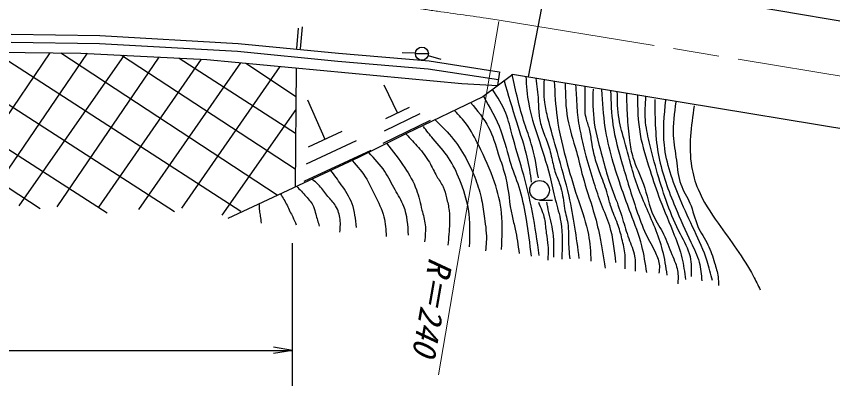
# Model space of a CAD drawing. Units: millimetres, scale not verified. Extents: x 40000 to 680000, y 20000 to 380000.
# Drawn here: x 301332 to 363711, y 240390 to 268605 of the extents above; entities that cross this region are included whole.
import ezdxf
from ezdxf.enums import TextEntityAlignment as Align

# ---------------------------------------------------------------- set-up
doc = ezdxf.new("R2010")
doc.units = ezdxf.units.MM
doc.header["$LTSCALE"] = 1000
doc.linetypes.add('CHAIN', pattern=[18.5, 12, -1.5, 3.5, -1.5])
for name, color, linetype, lineweight in [('M-BGD', 7, 'Continuous', 25), ('M-BMK', 2, 'CHAIN', 13), ('M-STR-HTXT', 7, 'Continuous', 13), ('M-STR-STR3', 7, 'Continuous', 25)]:
    doc.layers.add(name, color=color, linetype=linetype, lineweight=lineweight)
doc.styles.add('ＭＳ ゴシック', font='')
doc.styles.get('ＭＳ ゴシック').set_extended_font_data('MS Gothic')

msp = doc.modelspace()

# ---------------------------------------------------------------- linework, layer by layer
at = {"layer": 'M-BGD'}
for p, q in [((342011, 272048), (340438, 263980)), ((342011, 272048), (433204, 256521)), ((322756, 266136), (322892, 267705)), ((323055, 266110), (323202, 267806)), ((300949, 267236), (307722, 267133)), ((307722, 267133), (318291, 266538)), ((300945, 266636), (307700, 266533)), ((307700, 266533), (318245, 265940)), ((318291, 266538), (325957, 265790)), ((294526, 265864), (313413, 253685)), ((295534, 265896), (306253, 265797)), ((303905, 265807), (295966, 254184)), ((306757, 265783), (298676, 253970)), ((299698, 265855), (318499, 253732)), ((304744, 265811), (321267, 254961)), ((306253, 265797), (315879, 265301)), ((318245, 265940), (325902, 265192)), ((325957, 265790), (332882, 265195)), ((331823, 265779), (330823, 265809)), ((331823, 265755), (332823, 265755)), ((285395, 265570), (303144, 253923)), ((289447, 265701), (308279, 253590)), ((309573, 265626), (301528, 254137)), ((304452, 254041), (312256, 265488)), ((315457, 265341), (307613, 254018)), ((309374, 265636), (322643, 256958)), ((313781, 265409), (322665, 259690)), ((315879, 265301), (335381, 263465)), ((325902, 265192), (332811, 264599)), ((332803, 265619), (333763, 265329)), ((332882, 265195), (338228, 264371)), ((318466, 265057), (310679, 253851)), ((321477, 264774), (313959, 253946)), ((318860, 265020), (322659, 262503)), ((322703, 264658), (322632, 255552)), ((332811, 264599), (338188, 263780)), ((339273, 264171), (336984, 262466)), ((338116, 263310), (338278, 264363)), ((339240, 264177), (431588, 248989)), ((329403, 263379), (330453, 261219)), ((335381, 263465), (338116, 263310)), ((323583, 262229), (324913, 259219)), ((336984, 262466), (331157, 259657)), ((322679, 261475), (317026, 253423)), ((331353, 261649), (329543, 260779)), ((332153, 261149), (329443, 259839)), ((332953, 260639), (329333, 258899)), ((326193, 259809), (323633, 258619)), ((331157, 259657), (327488, 257822)), ((327313, 259089), (323473, 257299)), ((328423, 258359), (323313, 255979)), ((327488, 257822), (317505, 253156)), ((341311, 254564), (342311, 254564))]:
    msp.add_line(p, q, dxfattribs=at)
for centre, radius in [((332323, 265755), 500), ((341311, 255314), 750)]:
    msp.add_circle(centre, radius, dxfattribs=at)
for points, knots in [([(341221, 256279), (341077, 257153), (340933, 258026), (340684, 258871), (340532, 259390), (340339, 259898), (340170, 260413), (339767, 261643), (339498, 262911), (339229, 264179)], [0, 0, 0, 0, 1, 1, 1, 2, 2, 2, 3, 3, 3, 3]), ([(340267, 264008), (340313, 263304), (340359, 262600), (340483, 261910), (340635, 261068), (340905, 260248), (341176, 259430), (341507, 258429), (341840, 257432), (342092, 256413), (342240, 255813), (342361, 255205), (342517, 254604), (342663, 254037), (342842, 253477), (342941, 252905), (343104, 251971), (343056, 251008), (343008, 250045)], [0, 0, 0, 0, 1, 1, 1, 2, 2, 2, 3, 3, 3, 4, 4, 4, 5, 5, 5, 6, 6, 6, 6]), ([(341036, 263881), (341107, 263315), (341177, 262748), (341209, 262178), (341230, 261821), (341235, 261462), (341276, 261106), (341319, 260742), (341398, 260382), (341511, 260033), (341640, 259636), (341811, 259254), (341947, 258860), (342086, 258456), (342187, 258038), (342282, 257620), (342369, 257236), (342452, 256851), (342584, 256480), (342700, 256154), (342854, 255838), (342952, 255508), (343103, 255001), (343123, 254459), (343220, 253933), (343302, 253494), (343437, 253065), (343488, 252626), (343530, 252273), (343516, 251912), (343522, 251553), (343530, 251059), (343576, 250569), (343623, 250079)], [0, 0, 0, 0, 1, 1, 1, 2, 2, 2, 3, 3, 3, 4, 4, 4, 5, 5, 5, 6, 6, 6, 7, 7, 7, 8, 8, 8, 9, 9, 9, 10, 10, 10, 11, 11, 11, 11]), ([(338609, 263677), (338911, 262631), (339213, 261586), (339545, 260547), (339831, 259650), (340140, 258759), (340349, 257843), (340492, 257218), (340588, 256581), (340684, 255944)], [0, 0, 0, 0, 1, 1, 1, 2, 2, 2, 3, 3, 3, 3]), ([(344349, 250112), (344135, 251708), (343920, 253305), (343567, 254872), (343314, 255992), (342990, 257097), (342673, 258201), (342424, 259069), (342179, 259937), (341958, 260815), (341858, 261214), (341762, 261616), (341712, 262022), (341641, 262600), (341663, 263187), (341685, 263775)], [0, 0, 0, 0, 1, 1, 1, 2, 2, 2, 3, 3, 3, 4, 4, 4, 5, 5, 5, 5]), ([(342432, 263652), (342479, 262725), (342527, 261799), (342651, 260882), (342813, 259682), (343108, 258499), (343433, 257330), (343700, 256369), (343988, 255418), (344304, 254469), (344582, 253635), (344882, 252803), (345041, 251945), (345165, 251277), (345204, 250594), (345243, 249911)], [0, 0, 0, 0, 1, 1, 1, 2, 2, 2, 3, 3, 3, 4, 4, 4, 5, 5, 5, 5]), ([(343276, 263497), (343286, 262587), (343296, 261677), (343455, 260793), (343607, 259947), (343896, 259125), (344125, 258290), (344301, 257652), (344443, 257006), (344617, 256369), (344857, 255490), (345161, 254629), (345421, 253754), (345615, 253106), (345784, 252451), (345913, 251788), (345988, 251402), (346048, 251014), (346114, 250626), (346185, 250208), (346261, 249792), (346337, 249375)], [0, 0, 0, 0, 1, 1, 1, 2, 2, 2, 3, 3, 3, 4, 4, 4, 5, 5, 5, 6, 6, 6, 7, 7, 7, 7]), ([(347142, 249799), (347047, 250747), (346952, 251695), (346673, 252592), (346500, 253146), (346258, 253680), (346047, 254224), (345839, 254760), (345661, 255307), (345488, 255855), (345274, 256536), (345066, 257220), (344885, 257911), (344736, 258480), (344604, 259054), (344483, 259631), (344368, 260178), (344263, 260729), (344215, 261285), (344178, 261708), (344173, 262134), (344148, 262558), (344131, 262833), (344106, 263107), (344081, 263381)], [0, 0, 0, 0, 1, 1, 1, 2, 2, 2, 3, 3, 3, 4, 4, 4, 5, 5, 5, 6, 6, 6, 7, 7, 7, 8, 8, 8, 8]), ([(341288, 250336), (341136, 251434), (340983, 252532), (340774, 253620), (340563, 254711), (340295, 255792), (339992, 256860), (339740, 257746), (339464, 258623), (339232, 259519), (339085, 260085), (338957, 260659), (338740, 261195), (338482, 261836), (338099, 262424), (337717, 263012)], [0, 0, 0, 0, 1, 1, 1, 2, 2, 2, 3, 3, 3, 4, 4, 4, 5, 5, 5, 5]), ([(347846, 249308), (347861, 249667), (347875, 250025), (347846, 250380), (347811, 250798), (347714, 251211), (347611, 251620), (347514, 252006), (347412, 252389), (347276, 252760), (347119, 253188), (346915, 253601), (346773, 254034), (346668, 254353), (346597, 254682), (346505, 255006), (346366, 255495), (346181, 255970), (346002, 256447), (345857, 256834), (345717, 257224), (345600, 257620), (345468, 258070), (345366, 258529), (345298, 258994), (345249, 259331), (345218, 259672), (345131, 260000), (345053, 260293), (344930, 260577), (344863, 260871), (344761, 261315), (344787, 261784), (344796, 262245), (344802, 262572), (344799, 262894), (344796, 263217)], [0, 0, 0, 0, 1, 1, 1, 2, 2, 2, 3, 3, 3, 4, 4, 4, 5, 5, 5, 6, 6, 6, 7, 7, 7, 8, 8, 8, 9, 9, 9, 10, 10, 10, 11, 11, 11, 12, 12, 12, 12]), ([(345399, 263050), (345386, 262188), (345373, 261325), (345488, 260480), (345611, 259582), (345877, 258704), (346114, 257821), (346283, 257191), (346438, 256558), (346650, 255944), (346780, 255568), (346932, 255199), (347075, 254827), (347289, 254268), (347482, 253701), (347656, 253129), (347807, 252629), (347943, 252126), (348125, 251632), (348289, 251187), (348489, 250750), (348572, 250291), (348640, 249914), (348628, 249521), (348617, 249129)], [0, 0, 0, 0, 1, 1, 1, 2, 2, 2, 3, 3, 3, 4, 4, 4, 5, 5, 5, 6, 6, 6, 7, 7, 7, 8, 8, 8, 8]), ([(349510, 249040), (349406, 249723), (349301, 250407), (349131, 251073), (348914, 251918), (348592, 252735), (348281, 253553), (348051, 254162), (347826, 254771), (347611, 255386), (347070, 256930), (346583, 258509), (346337, 260123), (346192, 261075), (346131, 262040), (346069, 263005)], [0, 0, 0, 0, 1, 1, 1, 2, 2, 2, 3, 3, 3, 4, 4, 4, 5, 5, 5, 5]), ([(346740, 262916), (346767, 262047), (346795, 261179), (346918, 260324), (347065, 259311), (347346, 258316), (347633, 257330), (347979, 256145), (348334, 254970), (348728, 253799), (348938, 253176), (349159, 252553), (349443, 251967), (349676, 251487), (349951, 251031), (350181, 250537), (350327, 250222), (350455, 249892), (350471, 249554), (350480, 249362), (350453, 249167), (350427, 248973)], [0, 0, 0, 0, 1, 1, 1, 2, 2, 2, 3, 3, 3, 4, 4, 4, 5, 5, 5, 6, 6, 6, 7, 7, 7, 7]), ([(351075, 248839), (350975, 249469), (350876, 250100), (350717, 250716), (350566, 251301), (350362, 251873), (350136, 252436), (349694, 253538), (349169, 254605), (348773, 255721), (348568, 256300), (348397, 256892), (348237, 257486), (348102, 257985), (347974, 258484), (347835, 258983), (347669, 259576), (347488, 260167), (347388, 260771), (347274, 261456), (347263, 262158), (347253, 262859)], [0, 0, 0, 0, 1, 1, 1, 2, 2, 2, 3, 3, 3, 4, 4, 4, 5, 5, 5, 6, 6, 6, 7, 7, 7, 7]), ([(347946, 262715), (347964, 262144), (347983, 261574), (348013, 261005), (348047, 260378), (348096, 259752), (348181, 259128), (348241, 258686), (348320, 258245), (348449, 257821), (348661, 257123), (349010, 256470), (349253, 255777), (349534, 254978), (349673, 254126), (350024, 253363), (350247, 252880), (350555, 252434), (350795, 251956), (351045, 251459), (351221, 250928), (351432, 250414), (351523, 250191), (351621, 249972), (351700, 249744), (351824, 249388), (351905, 249012), (351901, 248637), (351900, 248481), (351884, 248325), (351868, 248168)], [0, 0, 0, 0, 1, 1, 1, 2, 2, 2, 3, 3, 3, 4, 4, 4, 5, 5, 5, 6, 6, 6, 7, 7, 7, 8, 8, 8, 9, 9, 9, 10, 10, 10, 10]), ([(336040, 262011), (336554, 261410), (337068, 260809), (337422, 260123), (337746, 259495), (337937, 258796), (338159, 258112), (338363, 257484), (338592, 256869), (338740, 256235), (338960, 255291), (339000, 254303), (339210, 253352), (339284, 253015), (339379, 252683), (339455, 252347), (339594, 251737), (339670, 251115), (339746, 250492)], [0, 0, 0, 0, 1, 1, 1, 2, 2, 2, 3, 3, 3, 4, 4, 4, 5, 5, 5, 6, 6, 6, 6]), ([(337035, 262504), (337522, 261641), (338008, 260779), (338350, 259860), (338659, 259030), (338850, 258154), (339124, 257306), (339339, 256641), (339605, 255993), (339805, 255325), (340024, 254593), (340164, 253838), (340285, 253081), (340433, 252153), (340552, 251224), (340672, 250295)], [0, 0, 0, 0, 1, 1, 1, 2, 2, 2, 3, 3, 3, 4, 4, 4, 5, 5, 5, 5]), ([(348786, 262607), (348806, 261599), (348826, 260592), (348996, 259609), (349159, 258669), (349460, 257752), (349756, 256838), (350000, 256087), (350240, 255339), (350516, 254604), (350857, 253695), (351251, 252806), (351611, 251900), (351837, 251329), (352050, 250751), (352192, 250157), (352321, 249615), (352390, 249059), (352460, 248503)], [0, 0, 0, 0, 1, 1, 1, 2, 2, 2, 3, 3, 3, 4, 4, 4, 5, 5, 5, 6, 6, 6, 6]), ([(352929, 248727), (352939, 249235), (352949, 249744), (352840, 250224), (352702, 250832), (352373, 251395), (352080, 251967), (351320, 253448), (350794, 254998), (350337, 256570), (350101, 257382), (349884, 258200), (349689, 259028), (349559, 259582), (349439, 260140), (349399, 260704), (349357, 261288), (349400, 261879), (349443, 262469)], [0, 0, 0, 0, 1, 1, 1, 2, 2, 2, 3, 3, 3, 4, 4, 4, 5, 5, 5, 6, 6, 6, 6]), ([(350114, 262245), (350130, 260771), (350146, 259296), (350427, 257866), (350684, 256556), (351163, 255285), (351678, 254045), (352057, 253132), (352455, 252237), (352884, 251341), (353123, 250844), (353370, 250347), (353510, 249822), (353633, 249360), (353672, 248876), (353711, 248392)], [0, 0, 0, 0, 1, 1, 1, 2, 2, 2, 3, 3, 3, 4, 4, 4, 5, 5, 5, 5]), ([(354516, 248414), (354393, 248917), (354271, 249420), (354113, 249911), (353858, 250708), (353509, 251474), (353153, 252235), (352780, 253030), (352398, 253819), (352058, 254626), (351771, 255305), (351513, 255996), (351298, 256704), (351093, 257377), (350927, 258065), (350851, 258760), (350727, 259896), (350845, 261048), (350963, 262201)], [0, 0, 0, 0, 1, 1, 1, 2, 2, 2, 3, 3, 3, 4, 4, 4, 5, 5, 5, 6, 6, 6, 6]), ([(351734, 262078), (351611, 261215), (351488, 260352), (351533, 259497), (351565, 258872), (351686, 258252), (351767, 257620), (351847, 256994), (351888, 256356), (352102, 255777), (352286, 255281), (352597, 254828), (352806, 254335), (353051, 253759), (353158, 253128), (353409, 252559), (353625, 252072), (353945, 251631), (354180, 251151), (354394, 250714), (354537, 250246), (354683, 249777), (354793, 249423), (354906, 249069), (354951, 248705), (354979, 248483), (354982, 248259), (354985, 248034)], [0, 0, 0, 0, 1, 1, 1, 2, 2, 2, 3, 3, 3, 4, 4, 4, 5, 5, 5, 6, 6, 6, 7, 7, 7, 8, 8, 8, 9, 9, 9, 9]), ([(338405, 250805), (338453, 251732), (338500, 252658), (338405, 253576), (338322, 254380), (338129, 255176), (337869, 255944), (337544, 256906), (337114, 257824), (336662, 258737), (336383, 259302), (336095, 259866), (335724, 260368), (335461, 260724), (335157, 261049), (334852, 261374)], [0, 0, 0, 0, 1, 1, 1, 2, 2, 2, 3, 3, 3, 4, 4, 4, 5, 5, 5, 5]), ([(353130, 261776), (352905, 260215), (352679, 258655), (352929, 257128), (353025, 256541), (353192, 255959), (353421, 255408), (353809, 254472), (354375, 253625), (354962, 252794), (355898, 251470), (356885, 250190), (357644, 248772), (357832, 248420), (358006, 248059), (358180, 247699)], [0, 0, 0, 0, 1, 1, 1, 2, 2, 2, 3, 3, 3, 4, 4, 4, 5, 5, 5, 5]), ([(335970, 250984), (336004, 251954), (336038, 252924), (335880, 253866), (335753, 254628), (335500, 255372), (335210, 256101), (334974, 256694), (334713, 257277), (334361, 257799), (334013, 258314), (333577, 258770), (333177, 259251), (332921, 259557), (332680, 259874), (332439, 260190)], [0, 0, 0, 0, 1, 1, 1, 2, 2, 2, 3, 3, 3, 4, 4, 4, 5, 5, 5, 5]), ([(333355, 260681), (333838, 260207), (334320, 259733), (334741, 259206), (335144, 258702), (335490, 258149), (335791, 257575), (336038, 257105), (336255, 256621), (336439, 256123), (336625, 255621), (336777, 255104), (336886, 254581), (336982, 254116), (337045, 253646), (337109, 253173), (337191, 252572), (337275, 251966), (337243, 251364), (337232, 251140), (337204, 250917), (337176, 250693)], [0, 0, 0, 0, 1, 1, 1, 2, 2, 2, 3, 3, 3, 4, 4, 4, 5, 5, 5, 6, 6, 6, 7, 7, 7, 7]), ([(331121, 259597), (331439, 259268), (331758, 258939), (332059, 258592), (332369, 258235), (332661, 257859), (332897, 257452), (333100, 257103), (333262, 256730), (333467, 256380), (333624, 256111), (333807, 255856), (333936, 255575), (334058, 255311), (334132, 255024), (334204, 254738), (334286, 254415), (334365, 254093), (334405, 253766), (334445, 253445), (334449, 253118), (334439, 252794), (334421, 252232), (334363, 251675), (334305, 251118)], [0, 0, 0, 0, 1, 1, 1, 2, 2, 2, 3, 3, 3, 4, 4, 4, 5, 5, 5, 6, 6, 6, 7, 7, 7, 8, 8, 8, 8]), ([(329624, 258916), (330100, 258303), (330576, 257690), (331009, 257039), (331362, 256509), (331687, 255955), (331903, 255363), (332087, 254858), (332192, 254326), (332327, 253799), (332423, 253427), (332533, 253058), (332573, 252682), (332619, 252256), (332574, 251821), (332529, 251386)], [0, 0, 0, 0, 1, 1, 1, 2, 2, 2, 3, 3, 3, 4, 4, 4, 5, 5, 5, 5]), ([(331300, 251877), (331254, 252640), (331209, 253402), (330942, 254090), (330771, 254531), (330508, 254941), (330272, 255363), (330011, 255830), (329782, 256310), (329490, 256749), (329140, 257273), (328701, 257737), (328261, 258201)], [0, 0, 0, 0, 1, 1, 1, 2, 2, 2, 3, 3, 3, 4, 4, 4, 4]), ([(327009, 257575), (327403, 257124), (327796, 256672), (328104, 256168), (328342, 255778), (328529, 255356), (328730, 254939), (328991, 254396), (329275, 253858), (329423, 253285), (329547, 252803), (329574, 252296), (329601, 251788)], [0, 0, 0, 0, 1, 1, 1, 2, 2, 2, 3, 3, 3, 4, 4, 4, 4]), ([(327322, 252481), (327260, 253101), (327197, 253721), (326987, 254291), (326796, 254808), (326484, 255285), (326160, 255743), (325897, 256116), (325627, 256477), (325356, 256838)], [0, 0, 0, 0, 1, 1, 1, 2, 2, 2, 3, 3, 3, 3]), ([(326060, 252123), (326088, 252494), (326117, 252864), (326060, 253229), (326004, 253587), (325865, 253939), (325658, 254235), (325480, 254488), (325252, 254700), (325054, 254939), (324836, 255203), (324655, 255499), (324417, 255743), (324275, 255890), (324111, 256018), (323948, 256145)], [0, 0, 0, 0, 1, 1, 1, 2, 2, 2, 3, 3, 3, 4, 4, 4, 5, 5, 5, 5]), ([(322742, 255631), (322989, 255375), (323236, 255118), (323479, 254849), (323696, 254609), (323910, 254358), (324038, 254067), (324118, 253883), (324165, 253684), (324216, 253486), (324297, 253177), (324391, 252873), (324484, 252570)], [0, 0, 0, 0, 1, 1, 1, 2, 2, 2, 3, 3, 3, 4, 4, 4, 4]), ([(321524, 255035), (321695, 254751), (321866, 254467), (322016, 254171), (322095, 254017), (322167, 253859), (322243, 253704), (322312, 253564), (322383, 253425), (322450, 253284), (322545, 253083), (322631, 252877), (322718, 252672)], [0, 0, 0, 0, 1, 1, 1, 2, 2, 2, 3, 3, 3, 4, 4, 4, 4]), ([(319882, 254224), (319884, 254067), (319887, 253910), (319904, 253754), (319920, 253612), (319948, 253471), (319971, 253330), (319998, 253159), (320018, 252988), (320038, 252816)], [0, 0, 0, 0, 1, 1, 1, 2, 2, 2, 3, 3, 3, 3]), ([(341221, 254402), (341409, 253985), (341597, 253568), (341690, 253129), (341765, 252772), (341776, 252400), (341824, 252034), (341865, 251719), (341932, 251409), (341958, 251095), (341989, 250726), (341962, 250352), (341936, 249978)], [0, 0, 0, 0, 1, 1, 1, 2, 2, 2, 3, 3, 3, 4, 4, 4, 4]), ([(342405, 250202), (342415, 250915), (342425, 251628), (342315, 252324), (342225, 252902), (342052, 253469), (341936, 254045), (341912, 254164), (341890, 254283), (341869, 254402)], [0, 0, 0, 0, 1, 1, 1, 2, 2, 2, 3, 3, 3, 3])]:
    msp.add_open_spline(points, degree=3, knots=knots, dxfattribs=at)
at = {"layer": 'M-BMK'}
msp.add_line((338230, 268321), (370158, 263089), dxfattribs=at)
msp.add_open_spline([(276853, 270574), (280580, 270883), (284307, 271192), (288041, 271377), (291638, 271555), (295241, 271618), (298843, 271587), (302410, 271555), (305975, 271430), (309540, 271272), (312952, 271121), (316363, 270939), (319765, 270643), (323287, 270336), (326799, 269908), (330305, 269437), (332949, 269081), (335590, 268701), (338230, 268321)], degree=3, knots=[0, 0, 0, 0, 1, 1, 1, 2, 2, 2, 3, 3, 3, 4, 4, 4, 5, 5, 5, 6, 6, 6, 6], dxfattribs=at)
at = {"layer": 'M-STR-HTXT'}
msp.add_line((338205, 268217), (333591, 241210), dxfattribs=at)
at = {"layer": 'M-STR-STR3'}
for p, q in [((322433, 240390), (322433, 251279)), ((322441, 243081), (320992, 243322)), ((249139, 243081), (322441, 243081)), ((322441, 243081), (320992, 242840))]:
    msp.add_line(p, q, dxfattribs=at)

# ---------------------------------------------------------------- texts
at = {"layer": 'M-STR-HTXT', "style": 'ＭＳ ゴシック', "oblique": 15}
msp.add_text('R＝240', height=1833, rotation=260, dxfattribs=at).set_placement((332349, 250343), align=Align.BOTTOM_LEFT)

doc.saveas('drawing.dxf')
